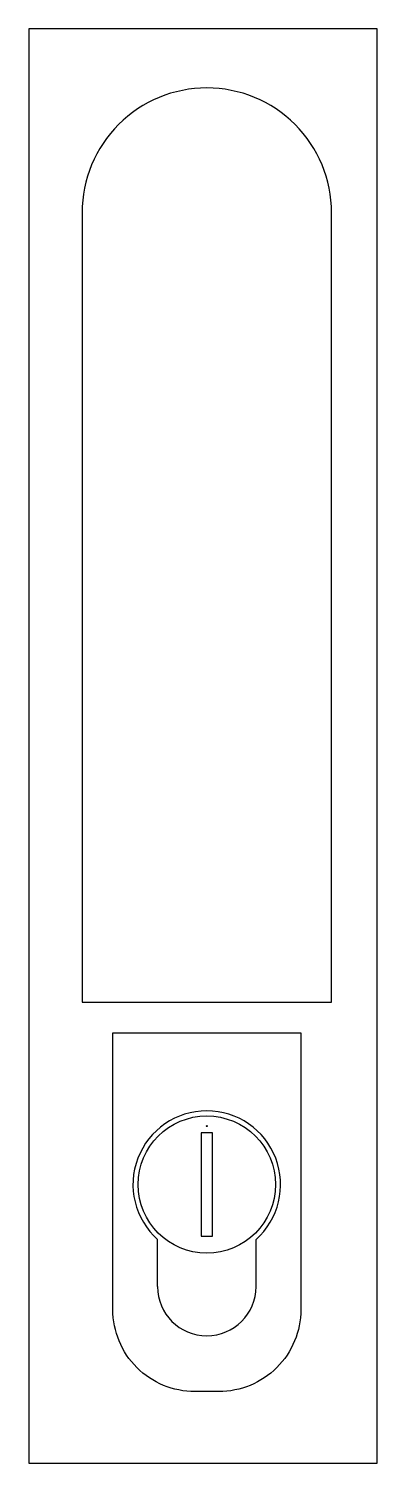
# Model space of a CAD drawing. Header units: millimetres. Extents: x 0 to 34, y 0 to 140.
import ezdxf

# ---------------------------------------------------------------- set-up
doc = ezdxf.new("R2010")
doc.units = ezdxf.units.MM
for name, color, linetype in [('DIM', 96, 'Continuous'), ('DIM1', 11, 'Continuous'), ('THIET BI DIEN', 5, 'Continuous')]:
    doc.layers.add(name, color=color, linetype=linetype)

# ---------------------------------------------------------------- blocks, each defined once
blk = doc.blocks.new('TV-KB3')
at = {"layer": 'DIM', "color": 7}
for p, q in [((5.21, -25), (29.54, -25)), ((8.21, -28), (26.54, -28)), ((12.57, -52.76), (12.57, -48.17)), ((22.18, -52.76), (22.18, -48.17))]:
    blk.add_line(p, q, dxfattribs=at)
blk.add_lwpolyline([(29.54, -25), (29.54, 52.06, 0.414214), (17.38, 64.22), (17.37, 64.22, 0.414214), (5.21, 52.06), (5.21, -25)], format="xyb", dxfattribs=at)
blk.add_lwpolyline([(8.21, -28), (26.54, -28), (26.54, -55, -0.414214), (18.54, -63), (16.21, -63, -0.414214), (8.21, -55)], format="xyb", close=True, dxfattribs=at)
blk.add_lwpolyline([(16.82, -47.84), (17.92, -47.84), (17.92, -37.76), (16.82, -37.76)], close=True, dxfattribs=at)
blk.add_circle((17.37, -42.8), 6.7, dxfattribs=at)
for centre, radius, start, end in [((17.37, -42.8), 7.2, 311.8103, 228.1897), ((17.37, -52.76), 4.8, 180, 0)]:
    blk.add_arc(centre, radius, start, end, dxfattribs=at)
at = {"layer": 'DIM1', "ltscale": 15}
blk.add_circle((17.37, -37.09), 0.0477, dxfattribs=at)
at = {"layer": 'THIET BI DIEN', "ltscale": 15}
blk.add_lwpolyline([(0, -70), (34, -70), (34, 70), (0, 70)], close=True, dxfattribs=at)

msp = doc.modelspace()

# ---------------------------------------------------------------- block references
msp.add_blockref('TV-KB3', (0, 70))

doc.saveas('drawing.dxf')
